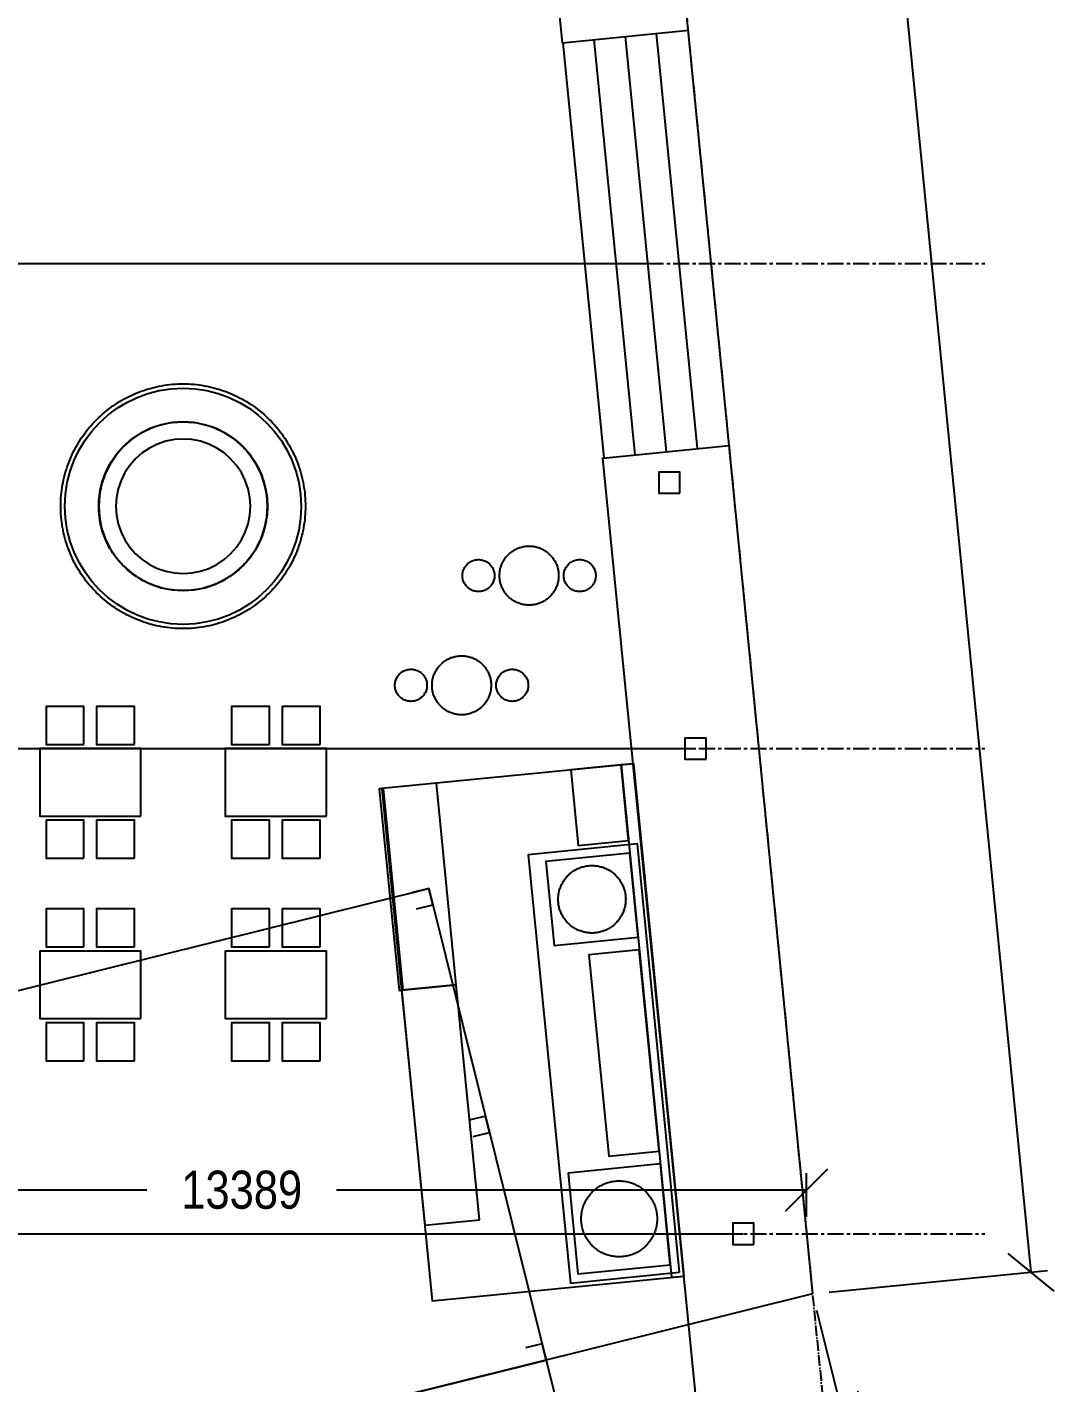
# Model space of a CAD drawing. Header units: millimetres. Extents: x -74219 to 26724, y -11313 to 45223.
# Drawn here: x 4151 to 16319, y 2334 to 18399 of the extents above; entities that cross this region are included whole.
import ezdxf

# ---------------------------------------------------------------- set-up
doc = ezdxf.new("R2010")
doc.units = ezdxf.units.MM
doc.linetypes.add('CENTER', pattern=[5.08, 3.175, -0.635, 0.635, -0.635])
doc.linetypes.add('DASHDOT', pattern=[3.556, 2.54, -0.508, 0, -0.508])
for name, color, linetype in [('SMK-CONTEXT', 8, 'CONTINUOUS'), ('SMK-DIMS', 7, 'CONTINUOUS'), ('SMK-EXIST', 30, 'CONTINUOUS'), ('SMK-GRID', 8, 'CENTER'), ('SMK-LOT', 1, 'DASHDOT'), ('SMK-R2-BBQ', 30, 'Continuous'), ('SMK-R2-FURN', 7, 'Continuous'), ('SMK-R2-ROOF', 34, 'Continuous'), ('SMK-R2-TREE', 3, 'Continuous'), ('SMK-STEPS', 30, 'CONTINUOUS'), ('SMK-ZONE', 3, 'CONTINUOUS')]:
    doc.layers.add(name, color=color, linetype=linetype)
doc.styles.add('OpenSansCondensed-Light', font='OpenSansCondensed-Light.ttf')
doc.dimstyles.new('SMK200', dxfattribs={"dimtxt": 450, "dimasz": 300, "dimexe": 200, "dimexo": 200, "dimgap": 100, "dimtad": 1, "dimdec": 0, "dimtsz": 250, "dimcen": 2.5, "dimazin": 3, "dimtfac": 1, "dimtmove": 0, "dimatfit": 3})

# ---------------------------------------------------------------- blocks, each defined once
blk = doc.blocks.new('_OBLIQUE')
at = {"color": 0, "linetype": 'BYBLOCK'}
blk.add_line((-0.5, -0.5), (0.5, 0.5), dxfattribs=at)
blk = doc.blocks.new('*D12')
for p, q in [((0, 4300), (0, 4820)), ((13389, 4300), (13389, 4820)), ((0, 4620), (5569.5, 4620)), ((7819.5, 4620), (13389, 4620))]:
    blk.add_line(p, q)
at = {"layer": 'Defpoints'}
for p in [(0, 4620), (0, 4100), (13389, 4100)]:
    blk.add_point(p, dxfattribs=at)
at = {"layer": 'SMK-DIMS', "xscale": 500, "yscale": 500}
for p in [(0, 4620), (13389, 4620)]:
    blk.add_blockref('_OBLIQUE', p, dxfattribs=at)
at = {"layer": 'SMK-DIMS', "insert": (6694.5, 4620), "char_height": 450, "attachment_point": 5, "style": 'OpenSansCondensed-Light'}
blk.add_mtext('13389', dxfattribs=at)
blk = doc.blocks.new('*D14')
for p, q in [((9855, 41985), (12443, 42240)), ((12244, 42220), (14035, 24052)), ((14255, 21813), (16046, 3644)), ((13658, 3409), (16245, 3664))]:
    blk.add_line(p, q)
at = {"layer": 'Defpoints'}
for p in [(12244, 42220), (9656, 41965), (13459, 3389)]:
    blk.add_point(p, dxfattribs=at)
at = {"layer": 'SMK-DIMS', "xscale": 500, "yscale": 500, "rotation": -84.37057896927848}
for p in [(12244, 42220), (16046, 3644)]:
    blk.add_blockref('_OBLIQUE', p, dxfattribs=at)
at = {"layer": 'SMK-DIMS', "insert": (14145, 22932), "char_height": 450, "attachment_point": 5, "rotation": 275.6294, "style": 'OpenSansCondensed-Light'}
blk.add_mtext('38763', dxfattribs=at)
blk = doc.blocks.new('*D15')
for p, q in [((13507, 3195), (13869, 1739)), ((8099, 510), (13821, 1934)), ((195, -1456), (5916, -33)), ((-119, -194), (243, -1650))]:
    blk.add_line(p, q)
at = {"layer": 'Defpoints'}
for p in [(13459, 3389), (-168, 0), (195, -1456)]:
    blk.add_point(p, dxfattribs=at)
at = {"layer": 'SMK-DIMS', "xscale": 500, "yscale": 500, "rotation": 13.967659105858573}
for p in [(13821, 1934), (195, -1456)]:
    blk.add_blockref('_OBLIQUE', p, dxfattribs=at)
at = {"layer": 'SMK-DIMS', "insert": (7008, 239), "char_height": 450, "attachment_point": 5, "rotation": 13.9677, "style": 'OpenSansCondensed-Light'}
blk.add_mtext('14041', dxfattribs=at)

msp = doc.modelspace()

# ---------------------------------------------------------------- linework, layer by layer
at = {"layer": 'SMK-CONTEXT'}
msp.add_lwpolyline([(-1343.8, -292.6), (10301.4, 2603.9), (11691.7, -2985.7), (46.5, -5882.3)], dxfattribs=at)
at = {"layer": 'SMK-EXIST'}
for points in [[(11991.6, 18357.5), (10494.1, 18209.8), (8708.1, 36317.6), (8685, 36527.8), (10199.9, 36470.3)], [(13576.5, 2170.8), (12110.4, 1814.2), (10975.2, 13293.1), (12471.5, 13441.4)], [(3088.5, 6745.4), (8911.1, 8193.6), (10301.4, 2603.9), (4478.8, 1155.7)], [(8765.2, 7951.3), (8959.3, 7999.5), (8911.1, 8193.6), (8717, 8145.4)], [(9436.3, 5253.5), (9630.4, 5301.7), (9582.1, 5495.8), (9388, 5447.6)], [(10107.3, 2555.7), (10301.4, 2603.9), (10253.1, 2798), (10059, 2749.8)]]:
    msp.add_lwpolyline(points, dxfattribs=at)
for points in [[(6999.8, 12721.5), (6991.3, 12852), (6965.8, 12980.3), (6923.7, 13104.2), (6865.9, 13221.5), (6793.2, 13330.3), (6706.9, 13428.6), (6608.6, 13514.9), (6499.8, 13587.5), (6382.5, 13645.4), (6258.7, 13687.4), (6130.4, 13713), (5999.8, 13721.5), (5869.3, 13713), (5741, 13687.4), (5617.2, 13645.4), (5499.8, 13587.5), (5391.1, 13514.9), (5292.7, 13428.6), (5206.5, 13330.3), (5133.8, 13221.5), (5076, 13104.2), (5033.9, 12980.3), (5008.4, 12852), (4999.8, 12721.5), (5008.4, 12591), (5033.9, 12462.7), (5076, 12338.8), (5133.8, 12221.5), (5206.5, 12112.7), (5292.7, 12014.4), (5391.1, 11928.2), (5499.8, 11855.5), (5617.2, 11797.6), (5741, 11755.6), (5869.3, 11730.1), (5999.8, 11721.5), (6130.4, 11730.1), (6258.7, 11755.6), (6382.5, 11797.6), (6499.8, 11855.5), (6608.6, 11928.2), (6706.9, 12014.4), (6793.2, 12112.7), (6865.9, 12221.5), (6923.7, 12338.8), (6965.8, 12462.7), (6991.3, 12591)], [(6796.6, 12721.5), (6789.8, 12825.5), (6769.5, 12927.7), (6736, 13026.4), (6689.9, 13119.9), (6632, 13206.6), (6563.2, 13284.9), (6484.9, 13353.6), (6398.2, 13411.5), (6304.7, 13457.6), (6206.1, 13491.1), (6103.8, 13511.5), (5999.8, 13518.3), (5895.8, 13511.5), (5793.6, 13491.1), (5694.9, 13457.6), (5601.4, 13411.5), (5514.8, 13353.6), (5436.4, 13284.9), (5367.7, 13206.6), (5309.8, 13119.9), (5263.7, 13026.4), (5230.2, 12927.7), (5209.9, 12825.5), (5203.1, 12721.5), (5209.9, 12617.5), (5230.2, 12515.3), (5263.7, 12416.6), (5309.8, 12323.1), (5367.7, 12236.5), (5436.4, 12158.1), (5514.8, 12089.4), (5601.4, 12031.5), (5694.9, 11985.4), (5793.6, 11951.9), (5895.8, 11931.5), (5999.8, 11924.7), (6103.8, 11931.5), (6206.1, 11951.9), (6304.7, 11985.4), (6398.2, 12031.5), (6484.9, 12089.4), (6563.2, 12158.1), (6632, 12236.5), (6689.9, 12323.1), (6736, 12416.6), (6769.5, 12515.3), (6789.8, 12617.5)]]:
    msp.add_lwpolyline(points, close=True, dxfattribs=at)
at = {"layer": 'SMK-GRID', "ltscale": 60}
for p, q in [((-14100, 15600), (15500, 15600)), ((-14100, 9850), (15500, 9850)), ((-14100, 4100), (15500, 4100))]:
    msp.add_line(p, q, dxfattribs=at)
at = {"layer": 'SMK-LOT', "ltscale": 50}
msp.add_lwpolyline([(-74219, 45222.9), (9656.2, 41965.1), (14057.3, -2684.6), (118.1, -6151.6), (-2408.5, -1837), (-5432.8, -1692.1), (-9138.8, -3360.4)], dxfattribs=at)
at = {"layer": 'SMK-R2-BBQ'}
for points in [[(11937.8, 3600), (11339.4, 9670.6), (8353.9, 9376.3), (8952.3, 3305.7)], [(11278.5, 8760.2), (11190.2, 9655.9), (10593.1, 9597), (10681.4, 8701.4)], [(11937.8, 3600), (11339.4, 9670.6), (11190.2, 9655.9), (11788.5, 3585.3)], [(8609.2, 6989.8), (8373.8, 9378.3), (8324.1, 9373.4), (8559.5, 6984.9)], [(9236.2, 7051.6), (9000.8, 9440.1), (8353.9, 9376.3), (8589.3, 6987.9)], [(11883.2, 3644.9), (11382.9, 8720.3), (10089.1, 8592.7), (10589.4, 3517.3)], [(11391.3, 7615.8), (11293.2, 8610.9), (10298, 8512.8), (10396.1, 7517.7)], [(11244.6, 8064.3), (11244.4, 8051.2), (11243.8, 8038.1), (11242.7, 8025.1), (11241.2, 8012.1), (11239.3, 7999.1), (11236.9, 7986.3), (11234.2, 7973.5), (11231, 7960.8), (11227.4, 7948.2), (11223.4, 7935.7), (11219, 7923.4), (11214.2, 7911.2), (11209, 7899.2), (11203.4, 7887.4), (11197.4, 7875.7), (11191, 7864.3), (11184.3, 7853.1), (11177.2, 7842.1), (11169.8, 7831.3), (11162, 7820.8), (11153.8, 7810.5), (11145.4, 7800.6), (11136.6, 7790.9), (11127.5, 7781.5), (11118.1, 7772.3), (11108.4, 7763.6), (11098.4, 7755.1), (11088.1, 7747), (11077.6, 7739.2), (11066.9, 7731.7), (11055.9, 7724.6), (11044.6, 7717.9), (11033.2, 7711.5), (11021.5, 7705.5), (11009.7, 7699.9), (10997.7, 7694.7), (10985.5, 7689.9), (10973.2, 7685.5), (10960.7, 7681.5), (10948.2, 7677.9), (10935.5, 7674.7), (10922.7, 7672), (10909.8, 7669.6), (10896.8, 7667.7), (10883.8, 7666.2), (10870.8, 7665.2), (10857.7, 7664.5), (10844.6, 7664.3), (10831.5, 7664.5), (10818.5, 7665.2), (10805.4, 7666.2), (10792.4, 7667.7), (10779.5, 7669.6), (10766.6, 7672), (10753.8, 7674.7), (10741.1, 7677.9), (10728.5, 7681.5), (10716.1, 7685.5), (10703.7, 7689.9), (10691.6, 7694.7), (10679.5, 7699.9), (10667.7, 7705.5), (10656.1, 7711.5), (10644.6, 7717.9), (10633.4, 7724.6), (10622.4, 7731.7), (10611.6, 7739.2), (10601.1, 7747), (10590.9, 7755.1), (10580.9, 7763.6), (10571.2, 7772.3), (10561.8, 7781.5), (10552.7, 7790.9), (10543.9, 7800.6), (10535.4, 7810.5), (10527.3, 7820.8), (10519.5, 7831.3), (10512, 7842.1), (10504.9, 7853.1), (10498.2, 7864.3), (10491.9, 7875.7), (10485.9, 7887.4), (10480.3, 7899.2), (10475.1, 7911.2), (10470.3, 7923.4), (10465.9, 7935.7), (10461.9, 7948.2), (10458.3, 7960.8), (10455.1, 7973.5), (10452.3, 7986.3), (10450, 7999.1), (10448.1, 8012.1), (10446.6, 8025.1), (10445.5, 8038.1), (10444.8, 8051.2), (10444.6, 8064.3), (10444.8, 8077.4), (10445.5, 8090.5), (10446.6, 8103.5), (10448.1, 8116.5), (10450, 8129.5), (10452.3, 8142.3), (10455.1, 8155.1), (10458.3, 8167.8), (10461.9, 8180.4), (10465.9, 8192.9), (10470.3, 8205.2), (10475.1, 8217.4), (10480.3, 8229.4), (10485.9, 8241.2), (10491.9, 8252.9), (10498.2, 8264.3), (10504.9, 8275.5), (10512, 8286.5), (10519.5, 8297.3), (10527.3, 8307.8), (10535.4, 8318.1), (10543.9, 8328), (10552.7, 8337.7), (10561.8, 8347.1), (10571.2, 8356.2), (10580.9, 8365), (10590.9, 8373.5), (10601.1, 8381.6), (10611.6, 8389.4), (10622.4, 8396.9), (10633.4, 8404), (10644.6, 8410.7), (10656.1, 8417.1), (10667.7, 8423), (10679.5, 8428.6), (10691.6, 8433.8), (10703.7, 8438.7), (10716.1, 8443.1), (10728.5, 8447.1), (10741.1, 8450.7), (10753.8, 8453.8), (10766.6, 8456.6), (10779.5, 8459), (10792.4, 8460.9), (10805.4, 8462.4), (10818.5, 8463.4), (10831.5, 8464.1), (10844.6, 8464.3), (10857.7, 8464.1), (10870.8, 8463.4), (10883.8, 8462.4), (10896.8, 8460.9), (10909.8, 8459), (10922.7, 8456.6), (10935.5, 8453.8), (10948.2, 8450.7), (10960.7, 8447.1), (10973.2, 8443.1), (10985.5, 8438.7), (10997.7, 8433.8), (11009.7, 8428.6), (11021.5, 8423), (11033.2, 8417.1), (11044.6, 8410.7), (11055.9, 8404), (11066.9, 8396.9), (11077.6, 8389.4), (11088.1, 8381.6), (11098.4, 8373.5), (11108.4, 8365), (11118.1, 8356.2), (11127.5, 8347.1), (11136.6, 8337.7), (11145.4, 8328), (11153.8, 8318.1), (11162, 8307.8), (11169.8, 8297.3), (11177.2, 8286.5), (11184.3, 8275.5), (11191, 8264.3), (11197.4, 8252.9), (11203.4, 8241.2), (11209, 8229.4), (11214.2, 8217.4), (11219, 8205.2), (11223.4, 8192.9), (11227.4, 8180.4), (11231, 8167.8), (11234.2, 8155.1), (11236.9, 8142.3), (11239.3, 8129.5), (11241.2, 8116.5), (11242.7, 8103.5), (11243.8, 8090.5), (11244.4, 8077.4)], [(11641.4, 5078.1), (11406, 7466.5), (10808.9, 7407.6), (11044.3, 5019.2)], [(9510.9, 4265.1), (9236.2, 7051.6), (8589.3, 6987.9), (8864, 4201.4)], [(11773.8, 3734.6), (11656.1, 4928.8), (10561.4, 4820.9), (10679.1, 3626.7)], [(11617.6, 4277.7), (11617.4, 4263), (11616.7, 4248.3), (11615.5, 4233.6), (11613.8, 4219), (11611.6, 4204.4), (11609, 4189.9), (11605.9, 4175.5), (11602.3, 4161.2), (11598.3, 4147.1), (11593.7, 4133.1), (11588.8, 4119.2), (11583.4, 4105.5), (11577.5, 4092), (11571.2, 4078.7), (11564.5, 4065.6), (11557.3, 4052.7), (11549.8, 4040.1), (11541.8, 4027.7), (11533.4, 4015.6), (11524.6, 4003.8), (11515.5, 3992.2), (11506, 3981), (11496.1, 3970.1), (11485.8, 3959.5), (11475.2, 3949.3), (11464.3, 3939.4), (11453.1, 3929.9), (11441.6, 3920.7), (11429.7, 3911.9), (11417.6, 3903.6), (11405.3, 3895.6), (11392.6, 3888), (11379.8, 3880.9), (11366.7, 3874.1), (11353.3, 3867.8), (11339.8, 3862), (11326.1, 3856.6), (11312.3, 3851.6), (11298.3, 3847.1), (11284.1, 3843.1), (11269.8, 3839.5), (11255.4, 3836.4), (11240.9, 3833.7), (11226.4, 3831.6), (11211.7, 3829.9), (11197.1, 3828.7), (11182.4, 3828), (11167.6, 3827.7), (11152.9, 3828), (11138.2, 3828.7), (11123.5, 3829.9), (11108.9, 3831.6), (11094.3, 3833.7), (11079.8, 3836.4), (11065.4, 3839.5), (11051.2, 3843.1), (11037, 3847.1), (11023, 3851.6), (11009.1, 3856.6), (10995.4, 3862), (10981.9, 3867.8), (10968.6, 3874.1), (10955.5, 3880.9), (10942.6, 3888), (10930, 3895.6), (10917.6, 3903.6), (10905.5, 3911.9), (10893.7, 3920.7), (10882.2, 3929.9), (10870.9, 3939.4), (10860, 3949.3), (10849.4, 3959.5), (10839.2, 3970.1), (10829.3, 3981), (10819.8, 3992.2), (10810.6, 4003.8), (10801.8, 4015.6), (10793.5, 4027.7), (10785.5, 4040.1), (10777.9, 4052.7), (10770.8, 4065.6), (10764, 4078.7), (10757.7, 4092), (10751.9, 4105.5), (10746.5, 4119.2), (10741.5, 4133.1), (10737, 4147.1), (10733, 4161.2), (10729.4, 4175.5), (10726.3, 4189.9), (10723.6, 4204.4), (10721.5, 4219), (10719.8, 4233.6), (10718.6, 4248.3), (10717.9, 4263), (10717.6, 4277.7), (10717.9, 4292.4), (10718.6, 4307.1), (10719.8, 4321.8), (10721.5, 4336.5), (10723.6, 4351), (10726.3, 4365.5), (10729.4, 4379.9), (10733, 4394.2), (10737, 4408.3), (10741.5, 4422.4), (10746.5, 4436.2), (10751.9, 4449.9), (10757.7, 4463.4), (10764, 4476.7), (10770.8, 4489.8), (10777.9, 4502.7), (10785.5, 4515.3), (10793.5, 4527.7), (10801.8, 4539.8), (10810.6, 4551.7), (10819.8, 4563.2), (10829.3, 4574.4), (10839.2, 4585.3), (10849.4, 4595.9), (10860, 4606.2), (10870.9, 4616), (10882.2, 4625.6), (10893.7, 4634.7), (10905.5, 4643.5), (10917.6, 4651.9), (10930, 4659.9), (10942.6, 4667.4), (10955.5, 4674.6), (10968.6, 4681.3), (10981.9, 4687.6), (10995.4, 4693.5), (11009.1, 4698.9), (11023, 4703.8), (11037, 4708.3), (11051.2, 4712.4), (11065.4, 4716), (11079.8, 4719.1), (11094.3, 4721.7), (11108.9, 4723.9), (11123.5, 4725.6), (11138.2, 4726.8), (11152.9, 4727.5), (11167.6, 4727.7), (11182.4, 4727.5), (11197.1, 4726.8), (11211.7, 4725.6), (11226.4, 4723.9), (11240.9, 4721.7), (11255.4, 4719.1), (11269.8, 4716), (11284.1, 4712.4), (11298.3, 4708.3), (11312.3, 4703.8), (11326.1, 4698.9), (11339.8, 4693.5), (11353.3, 4687.6), (11366.7, 4681.3), (11379.8, 4674.6), (11392.6, 4667.4), (11405.3, 4659.9), (11417.6, 4651.9), (11429.7, 4643.5), (11441.6, 4634.7), (11453.1, 4625.6), (11464.3, 4616), (11475.2, 4606.2), (11485.8, 4595.9), (11496.1, 4585.3), (11506, 4574.4), (11515.5, 4563.2), (11524.6, 4551.7), (11533.4, 4539.8), (11541.8, 4527.7), (11549.8, 4515.3), (11557.3, 4502.7), (11564.5, 4489.8), (11571.2, 4476.7), (11577.5, 4463.4), (11583.4, 4449.9), (11588.8, 4436.2), (11593.7, 4422.4), (11598.3, 4408.3), (11602.3, 4394.2), (11605.9, 4379.9), (11609, 4365.5), (11611.6, 4351), (11613.8, 4336.5), (11615.5, 4321.8), (11616.7, 4307.1), (11617.4, 4292.4)]]:
    msp.add_lwpolyline(points, close=True, dxfattribs=at)
at = {"layer": 'SMK-R2-FURN'}
for points in [[(10450, 11900), (10449.8, 11888.5), (10449.3, 11877.1), (10448.3, 11865.7), (10447, 11854.3), (10445.3, 11843), (10443.3, 11831.7), (10440.9, 11820.5), (10438.1, 11809.4), (10434.9, 11798.4), (10431.4, 11787.5), (10427.6, 11776.7), (10423.4, 11766.1), (10418.8, 11755.6), (10413.9, 11745.2), (10408.7, 11735), (10403.1, 11725), (10397.2, 11715.2), (10391, 11705.6), (10384.5, 11696.1), (10377.7, 11686.9), (10370.6, 11678), (10363.1, 11669.2), (10355.5, 11660.7), (10347.5, 11652.5), (10339.3, 11644.5), (10330.8, 11636.9), (10322, 11629.4), (10313.1, 11622.3), (10303.9, 11615.5), (10294.4, 11609), (10284.8, 11602.8), (10275, 11596.9), (10265, 11591.3), (10254.8, 11586.1), (10244.4, 11581.2), (10233.9, 11576.6), (10223.3, 11572.4), (10212.5, 11568.6), (10201.6, 11565.1), (10190.6, 11561.9), (10179.5, 11559.1), (10168.3, 11556.7), (10157, 11554.7), (10145.7, 11553), (10134.3, 11551.7), (10122.9, 11550.7), (10111.5, 11550.2), (10100, 11550), (10088.5, 11550.2), (10077.1, 11550.7), (10065.7, 11551.7), (10054.3, 11553), (10043, 11554.7), (10031.7, 11556.7), (10020.5, 11559.1), (10009.4, 11561.9), (9998.4, 11565.1), (9987.5, 11568.6), (9976.7, 11572.4), (9966.1, 11576.6), (9955.6, 11581.2), (9945.2, 11586.1), (9935, 11591.3), (9925, 11596.9), (9915.2, 11602.8), (9905.6, 11609), (9896.1, 11615.5), (9886.9, 11622.3), (9878, 11629.4), (9869.2, 11636.9), (9860.7, 11644.5), (9852.5, 11652.5), (9844.5, 11660.7), (9836.9, 11669.2), (9829.4, 11678), (9822.3, 11686.9), (9815.5, 11696.1), (9809, 11705.6), (9802.8, 11715.2), (9796.9, 11725), (9791.3, 11735), (9786.1, 11745.2), (9781.2, 11755.6), (9776.6, 11766.1), (9772.4, 11776.7), (9768.6, 11787.5), (9765.1, 11798.4), (9761.9, 11809.4), (9759.1, 11820.5), (9756.7, 11831.7), (9754.7, 11843), (9753, 11854.3), (9751.7, 11865.7), (9750.7, 11877.1), (9750.2, 11888.5), (9750, 11900), (9750.2, 11911.5), (9750.7, 11922.9), (9751.7, 11934.3), (9753, 11945.7), (9754.7, 11957), (9756.7, 11968.3), (9759.1, 11979.5), (9761.9, 11990.6), (9765.1, 12001.6), (9768.6, 12012.5), (9772.4, 12023.3), (9776.6, 12033.9), (9781.2, 12044.4), (9786.1, 12054.8), (9791.3, 12065), (9796.9, 12075), (9802.8, 12084.8), (9809, 12094.4), (9815.5, 12103.9), (9822.3, 12113.1), (9829.4, 12122), (9836.9, 12130.8), (9844.5, 12139.3), (9852.5, 12147.5), (9860.7, 12155.5), (9869.2, 12163.1), (9878, 12170.6), (9886.9, 12177.7), (9896.1, 12184.5), (9905.6, 12191), (9915.2, 12197.2), (9925, 12203.1), (9935, 12208.7), (9945.2, 12213.9), (9955.6, 12218.8), (9966.1, 12223.4), (9976.7, 12227.6), (9987.5, 12231.4), (9998.4, 12234.9), (10009.4, 12238.1), (10020.5, 12240.9), (10031.7, 12243.3), (10043, 12245.3), (10054.3, 12247), (10065.7, 12248.3), (10077.1, 12249.3), (10088.5, 12249.8), (10100, 12250), (10111.5, 12249.8), (10122.9, 12249.3), (10134.3, 12248.3), (10145.7, 12247), (10157, 12245.3), (10168.3, 12243.3), (10179.5, 12240.9), (10190.6, 12238.1), (10201.6, 12234.9), (10212.5, 12231.4), (10223.3, 12227.6), (10233.9, 12223.4), (10244.4, 12218.8), (10254.8, 12213.9), (10265, 12208.7), (10275, 12203.1), (10284.8, 12197.2), (10294.4, 12191), (10303.9, 12184.5), (10313.1, 12177.7), (10322, 12170.6), (10330.8, 12163.1), (10339.3, 12155.5), (10347.5, 12147.5), (10355.5, 12139.3), (10363.1, 12130.8), (10370.6, 12122), (10377.7, 12113.1), (10384.5, 12103.9), (10391, 12094.4), (10397.2, 12084.8), (10403.1, 12075), (10408.7, 12065), (10413.9, 12054.8), (10418.8, 12044.4), (10423.4, 12033.9), (10427.6, 12023.3), (10431.4, 12012.5), (10434.9, 12001.6), (10438.1, 11990.6), (10440.9, 11979.5), (10443.3, 11968.3), (10445.3, 11957), (10447, 11945.7), (10448.3, 11934.3), (10449.3, 11922.9), (10449.8, 11911.5)], [(9690, 11900), (9689.6, 11887.6), (9688.4, 11875.2), (9686.3, 11862.9), (9683.5, 11850.8), (9679.9, 11838.9), (9675.5, 11827.3), (9670.4, 11816), (9664.5, 11805), (9658, 11794.4), (9650.7, 11784.3), (9642.8, 11774.7), (9634.4, 11765.6), (9625.3, 11757.2), (9615.7, 11749.3), (9605.6, 11742), (9595, 11735.5), (9584, 11729.6), (9572.7, 11724.5), (9561.1, 11720.1), (9549.2, 11716.5), (9537.1, 11713.7), (9524.8, 11711.6), (9512.4, 11710.4), (9500, 11710), (9487.6, 11710.4), (9475.2, 11711.6), (9462.9, 11713.7), (9450.8, 11716.5), (9438.9, 11720.1), (9427.3, 11724.5), (9416, 11729.6), (9405, 11735.5), (9394.4, 11742), (9384.3, 11749.3), (9374.7, 11757.2), (9365.6, 11765.6), (9357.2, 11774.7), (9349.3, 11784.3), (9342, 11794.4), (9335.5, 11805), (9329.6, 11816), (9324.5, 11827.3), (9320.1, 11838.9), (9316.5, 11850.8), (9313.7, 11862.9), (9311.6, 11875.2), (9310.4, 11887.6), (9310, 11900), (9310.4, 11912.4), (9311.6, 11924.8), (9313.7, 11937.1), (9316.5, 11949.2), (9320.1, 11961.1), (9324.5, 11972.7), (9329.6, 11984), (9335.5, 11995), (9342, 12005.6), (9349.3, 12015.7), (9357.2, 12025.3), (9365.6, 12034.4), (9374.7, 12042.8), (9384.3, 12050.7), (9394.4, 12058), (9405, 12064.5), (9416, 12070.4), (9427.3, 12075.5), (9438.9, 12079.9), (9450.8, 12083.5), (9462.9, 12086.3), (9475.2, 12088.4), (9487.6, 12089.6), (9500, 12090), (9512.4, 12089.6), (9524.8, 12088.4), (9537.1, 12086.3), (9549.2, 12083.5), (9561.1, 12079.9), (9572.7, 12075.5), (9584, 12070.4), (9595, 12064.5), (9605.6, 12058), (9615.7, 12050.7), (9625.3, 12042.8), (9634.4, 12034.4), (9642.8, 12025.3), (9650.7, 12015.7), (9658, 12005.6), (9664.5, 11995), (9670.4, 11984), (9675.5, 11972.7), (9679.9, 11961.1), (9683.5, 11949.2), (9686.3, 11937.1), (9688.4, 11924.8), (9689.6, 11912.4)], [(10890, 11900), (10889.6, 11887.6), (10888.4, 11875.2), (10886.3, 11862.9), (10883.5, 11850.8), (10879.9, 11838.9), (10875.5, 11827.3), (10870.4, 11816), (10864.5, 11805), (10858, 11794.4), (10850.7, 11784.3), (10842.8, 11774.7), (10834.4, 11765.6), (10825.3, 11757.2), (10815.7, 11749.3), (10805.6, 11742), (10795, 11735.5), (10784, 11729.6), (10772.7, 11724.5), (10761.1, 11720.1), (10749.2, 11716.5), (10737.1, 11713.7), (10724.8, 11711.6), (10712.4, 11710.4), (10700, 11710), (10687.6, 11710.4), (10675.2, 11711.6), (10662.9, 11713.7), (10650.8, 11716.5), (10638.9, 11720.1), (10627.3, 11724.5), (10616, 11729.6), (10605, 11735.5), (10594.4, 11742), (10584.3, 11749.3), (10574.7, 11757.2), (10565.6, 11765.6), (10557.2, 11774.7), (10549.3, 11784.3), (10542, 11794.4), (10535.5, 11805), (10529.6, 11816), (10524.5, 11827.3), (10520.1, 11838.9), (10516.5, 11850.8), (10513.7, 11862.9), (10511.6, 11875.2), (10510.4, 11887.6), (10510, 11900), (10510.4, 11912.4), (10511.6, 11924.8), (10513.7, 11937.1), (10516.5, 11949.2), (10520.1, 11961.1), (10524.5, 11972.7), (10529.6, 11984), (10535.5, 11995), (10542, 12005.6), (10549.3, 12015.7), (10557.2, 12025.3), (10565.6, 12034.4), (10574.7, 12042.8), (10584.3, 12050.7), (10594.4, 12058), (10605, 12064.5), (10616, 12070.4), (10627.3, 12075.5), (10638.9, 12079.9), (10650.8, 12083.5), (10662.9, 12086.3), (10675.2, 12088.4), (10687.6, 12089.6), (10700, 12090), (10712.4, 12089.6), (10724.8, 12088.4), (10737.1, 12086.3), (10749.2, 12083.5), (10761.1, 12079.9), (10772.7, 12075.5), (10784, 12070.4), (10795, 12064.5), (10805.6, 12058), (10815.7, 12050.7), (10825.3, 12042.8), (10834.4, 12034.4), (10842.8, 12025.3), (10850.7, 12015.7), (10858, 12005.6), (10864.5, 11995), (10870.4, 11984), (10875.5, 11972.7), (10879.9, 11961.1), (10883.5, 11949.2), (10886.3, 11937.1), (10888.4, 11924.8), (10889.6, 11912.4)], [(9650, 10600), (9649.8, 10588.5), (9649.3, 10577.1), (9648.3, 10565.7), (9647, 10554.3), (9645.3, 10543), (9643.3, 10531.7), (9640.9, 10520.5), (9638.1, 10509.4), (9634.9, 10498.4), (9631.4, 10487.5), (9627.6, 10476.7), (9623.4, 10466.1), (9618.8, 10455.6), (9613.9, 10445.2), (9608.7, 10435), (9603.1, 10425), (9597.2, 10415.2), (9591, 10405.6), (9584.5, 10396.1), (9577.7, 10386.9), (9570.6, 10378), (9563.1, 10369.2), (9555.5, 10360.7), (9547.5, 10352.5), (9539.3, 10344.5), (9530.8, 10336.9), (9522, 10329.4), (9513.1, 10322.3), (9503.9, 10315.5), (9494.4, 10309), (9484.8, 10302.8), (9475, 10296.9), (9465, 10291.3), (9454.8, 10286.1), (9444.4, 10281.2), (9433.9, 10276.6), (9423.3, 10272.4), (9412.5, 10268.6), (9401.6, 10265.1), (9390.6, 10261.9), (9379.5, 10259.1), (9368.3, 10256.7), (9357, 10254.7), (9345.7, 10253), (9334.3, 10251.7), (9322.9, 10250.7), (9311.5, 10250.2), (9300, 10250), (9288.5, 10250.2), (9277.1, 10250.7), (9265.7, 10251.7), (9254.3, 10253), (9243, 10254.7), (9231.7, 10256.7), (9220.5, 10259.1), (9209.4, 10261.9), (9198.4, 10265.1), (9187.5, 10268.6), (9176.7, 10272.4), (9166.1, 10276.6), (9155.6, 10281.2), (9145.2, 10286.1), (9135, 10291.3), (9125, 10296.9), (9115.2, 10302.8), (9105.6, 10309), (9096.1, 10315.5), (9086.9, 10322.3), (9078, 10329.4), (9069.2, 10336.9), (9060.7, 10344.5), (9052.5, 10352.5), (9044.5, 10360.7), (9036.9, 10369.2), (9029.4, 10378), (9022.3, 10386.9), (9015.5, 10396.1), (9009, 10405.6), (9002.8, 10415.2), (8996.9, 10425), (8991.3, 10435), (8986.1, 10445.2), (8981.2, 10455.6), (8976.6, 10466.1), (8972.4, 10476.7), (8968.6, 10487.5), (8965.1, 10498.4), (8961.9, 10509.4), (8959.1, 10520.5), (8956.7, 10531.7), (8954.7, 10543), (8953, 10554.3), (8951.7, 10565.7), (8950.7, 10577.1), (8950.2, 10588.5), (8950, 10600), (8950.2, 10611.5), (8950.7, 10622.9), (8951.7, 10634.3), (8953, 10645.7), (8954.7, 10657), (8956.7, 10668.3), (8959.1, 10679.5), (8961.9, 10690.6), (8965.1, 10701.6), (8968.6, 10712.5), (8972.4, 10723.3), (8976.6, 10733.9), (8981.2, 10744.4), (8986.1, 10754.8), (8991.3, 10765), (8996.9, 10775), (9002.8, 10784.8), (9009, 10794.4), (9015.5, 10803.9), (9022.3, 10813.1), (9029.4, 10822), (9036.9, 10830.8), (9044.5, 10839.3), (9052.5, 10847.5), (9060.7, 10855.5), (9069.2, 10863.1), (9078, 10870.6), (9086.9, 10877.7), (9096.1, 10884.5), (9105.6, 10891), (9115.2, 10897.2), (9125, 10903.1), (9135, 10908.7), (9145.2, 10913.9), (9155.6, 10918.8), (9166.1, 10923.4), (9176.7, 10927.6), (9187.5, 10931.4), (9198.4, 10934.9), (9209.4, 10938.1), (9220.5, 10940.9), (9231.7, 10943.3), (9243, 10945.3), (9254.3, 10947), (9265.7, 10948.3), (9277.1, 10949.3), (9288.5, 10949.8), (9300, 10950), (9311.5, 10949.8), (9322.9, 10949.3), (9334.3, 10948.3), (9345.7, 10947), (9357, 10945.3), (9368.3, 10943.3), (9379.5, 10940.9), (9390.6, 10938.1), (9401.6, 10934.9), (9412.5, 10931.4), (9423.3, 10927.6), (9433.9, 10923.4), (9444.4, 10918.8), (9454.8, 10913.9), (9465, 10908.7), (9475, 10903.1), (9484.8, 10897.2), (9494.4, 10891), (9503.9, 10884.5), (9513.1, 10877.7), (9522, 10870.6), (9530.8, 10863.1), (9539.3, 10855.5), (9547.5, 10847.5), (9555.5, 10839.3), (9563.1, 10830.8), (9570.6, 10822), (9577.7, 10813.1), (9584.5, 10803.9), (9591, 10794.4), (9597.2, 10784.8), (9603.1, 10775), (9608.7, 10765), (9613.9, 10754.8), (9618.8, 10744.4), (9623.4, 10733.9), (9627.6, 10723.3), (9631.4, 10712.5), (9634.9, 10701.6), (9638.1, 10690.6), (9640.9, 10679.5), (9643.3, 10668.3), (9645.3, 10657), (9647, 10645.7), (9648.3, 10634.3), (9649.3, 10622.9), (9649.8, 10611.5)], [(8890, 10600), (8889.6, 10587.6), (8888.4, 10575.2), (8886.3, 10562.9), (8883.5, 10550.8), (8879.9, 10538.9), (8875.5, 10527.3), (8870.4, 10516), (8864.5, 10505), (8858, 10494.4), (8850.7, 10484.3), (8842.8, 10474.7), (8834.4, 10465.6), (8825.3, 10457.2), (8815.7, 10449.3), (8805.6, 10442), (8795, 10435.5), (8784, 10429.6), (8772.7, 10424.5), (8761.1, 10420.1), (8749.2, 10416.5), (8737.1, 10413.7), (8724.8, 10411.6), (8712.4, 10410.4), (8700, 10410), (8687.6, 10410.4), (8675.2, 10411.6), (8662.9, 10413.7), (8650.8, 10416.5), (8638.9, 10420.1), (8627.3, 10424.5), (8616, 10429.6), (8605, 10435.5), (8594.4, 10442), (8584.3, 10449.3), (8574.7, 10457.2), (8565.6, 10465.6), (8557.2, 10474.7), (8549.3, 10484.3), (8542, 10494.4), (8535.5, 10505), (8529.6, 10516), (8524.5, 10527.3), (8520.1, 10538.9), (8516.5, 10550.8), (8513.7, 10562.9), (8511.6, 10575.2), (8510.4, 10587.6), (8510, 10600), (8510.4, 10612.4), (8511.6, 10624.8), (8513.7, 10637.1), (8516.5, 10649.2), (8520.1, 10661.1), (8524.5, 10672.7), (8529.6, 10684), (8535.5, 10695), (8542, 10705.6), (8549.3, 10715.7), (8557.2, 10725.3), (8565.6, 10734.4), (8574.7, 10742.8), (8584.3, 10750.7), (8594.4, 10758), (8605, 10764.5), (8616, 10770.4), (8627.3, 10775.5), (8638.9, 10779.9), (8650.8, 10783.5), (8662.9, 10786.3), (8675.2, 10788.4), (8687.6, 10789.6), (8700, 10790), (8712.4, 10789.6), (8724.8, 10788.4), (8737.1, 10786.3), (8749.2, 10783.5), (8761.1, 10779.9), (8772.7, 10775.5), (8784, 10770.4), (8795, 10764.5), (8805.6, 10758), (8815.7, 10750.7), (8825.3, 10742.8), (8834.4, 10734.4), (8842.8, 10725.3), (8850.7, 10715.7), (8858, 10705.6), (8864.5, 10695), (8870.4, 10684), (8875.5, 10672.7), (8879.9, 10661.1), (8883.5, 10649.2), (8886.3, 10637.1), (8888.4, 10624.8), (8889.6, 10612.4)], [(10090, 10600), (10089.6, 10587.6), (10088.4, 10575.2), (10086.3, 10562.9), (10083.5, 10550.8), (10079.9, 10538.9), (10075.5, 10527.3), (10070.4, 10516), (10064.5, 10505), (10058, 10494.4), (10050.7, 10484.3), (10042.8, 10474.7), (10034.4, 10465.6), (10025.3, 10457.2), (10015.7, 10449.3), (10005.6, 10442), (9995, 10435.5), (9984, 10429.6), (9972.7, 10424.5), (9961.1, 10420.1), (9949.2, 10416.5), (9937.1, 10413.7), (9924.8, 10411.6), (9912.4, 10410.4), (9900, 10410), (9887.6, 10410.4), (9875.2, 10411.6), (9862.9, 10413.7), (9850.8, 10416.5), (9838.9, 10420.1), (9827.3, 10424.5), (9816, 10429.6), (9805, 10435.5), (9794.4, 10442), (9784.3, 10449.3), (9774.7, 10457.2), (9765.6, 10465.6), (9757.2, 10474.7), (9749.3, 10484.3), (9742, 10494.4), (9735.5, 10505), (9729.6, 10516), (9724.5, 10527.3), (9720.1, 10538.9), (9716.5, 10550.8), (9713.7, 10562.9), (9711.6, 10575.2), (9710.4, 10587.6), (9710, 10600), (9710.4, 10612.4), (9711.6, 10624.8), (9713.7, 10637.1), (9716.5, 10649.2), (9720.1, 10661.1), (9724.5, 10672.7), (9729.6, 10684), (9735.5, 10695), (9742, 10705.6), (9749.3, 10715.7), (9757.2, 10725.3), (9765.6, 10734.4), (9774.7, 10742.8), (9784.3, 10750.7), (9794.4, 10758), (9805, 10764.5), (9816, 10770.4), (9827.3, 10775.5), (9838.9, 10779.9), (9850.8, 10783.5), (9862.9, 10786.3), (9875.2, 10788.4), (9887.6, 10789.6), (9900, 10790), (9912.4, 10789.6), (9924.8, 10788.4), (9937.1, 10786.3), (9949.2, 10783.5), (9961.1, 10779.9), (9972.7, 10775.5), (9984, 10770.4), (9995, 10764.5), (10005.6, 10758), (10015.7, 10750.7), (10025.3, 10742.8), (10034.4, 10734.4), (10042.8, 10725.3), (10050.7, 10715.7), (10058, 10705.6), (10064.5, 10695), (10070.4, 10684), (10075.5, 10672.7), (10079.9, 10661.1), (10083.5, 10649.2), (10086.3, 10637.1), (10088.4, 10624.8), (10089.6, 10612.4)], [(4825, 9900), (4825, 10350), (4375, 10350), (4375, 9900)], [(5425, 9900), (5425, 10350), (4975, 10350), (4975, 9900)], [(7025, 9900), (7025, 10350), (6575, 10350), (6575, 9900)], [(7625, 9900), (7625, 10350), (7175, 10350), (7175, 9900)], [(5500, 9050), (5500, 9850), (4300, 9850), (4300, 9050)], [(7700, 9050), (7700, 9850), (6500, 9850), (6500, 9050)], [(4825, 8550), (4825, 9000), (4375, 9000), (4375, 8550)], [(5425, 8550), (5425, 9000), (4975, 9000), (4975, 8550)], [(7025, 8550), (7025, 9000), (6575, 9000), (6575, 8550)], [(7625, 8550), (7625, 9000), (7175, 9000), (7175, 8550)], [(4825, 7500), (4825, 7950), (4375, 7950), (4375, 7500)], [(5425, 7500), (5425, 7950), (4975, 7950), (4975, 7500)], [(7025, 7500), (7025, 7950), (6575, 7950), (6575, 7500)], [(7625, 7500), (7625, 7950), (7175, 7950), (7175, 7500)], [(5500, 6650), (5500, 7450), (4300, 7450), (4300, 6650)], [(7700, 6650), (7700, 7450), (6500, 7450), (6500, 6650)], [(4825, 6150), (4825, 6600), (4375, 6600), (4375, 6150)], [(5425, 6150), (5425, 6600), (4975, 6600), (4975, 6150)], [(7025, 6150), (7025, 6600), (6575, 6600), (6575, 6150)], [(7625, 6150), (7625, 6600), (7175, 6600), (7175, 6150)]]:
    msp.add_lwpolyline(points, close=True, dxfattribs=at)
at = {"layer": 'SMK-R2-ROOF'}
for p, q in [((0, 15600), (11505, 15600)), ((0, 9850), (12071.8, 9850)), ((0, 4100), (12638.5, 4100))]:
    msp.add_line(p, q, dxfattribs=at)
for points in [[(11886.3, 12875), (11886.3, 13125), (11636.3, 13125), (11636.3, 12875)], [(12196.8, 9725), (12196.8, 9975), (11946.8, 9975), (11946.8, 9725)], [(12763.5, 3975), (12763.5, 4225), (12513.5, 4225), (12513.5, 3975)]]:
    msp.add_lwpolyline(points, close=True, dxfattribs=at)
msp.add_circle((5999, 12722), 1400, dxfattribs=at)
at = {"layer": 'SMK-R2-TREE'}
for points in [[(7448.7, 12690.4), (7447.6, 12658.8), (7445.9, 12627.2), (7443.5, 12595.6), (7440.4, 12564.1), (7436.6, 12532.7), (7432.1, 12501.4), (7427, 12470.2), (7421.1, 12439.1), (7414.6, 12408.2), (7407.4, 12377.4), (7399.6, 12346.7), (7391.1, 12316.2), (7381.9, 12286), (7372, 12255.9), (7361.6, 12226.1), (7350.4, 12196.5), (7338.6, 12167.1), (7326.2, 12138), (7313.1, 12109.2), (7299.5, 12080.7), (7285.2, 12052.5), (7270.3, 12024.6), (7254.7, 11997), (7238.6, 11969.8), (7221.9, 11942.9), (7204.6, 11916.4), (7186.8, 11890.3), (7168.3, 11864.6), (7149.4, 11839.3), (7129.8, 11814.4), (7109.8, 11790), (7089.2, 11765.9), (7068.1, 11742.4), (7046.4, 11719.3), (7024.3, 11696.7), (7001.7, 11674.6), (6978.6, 11652.9), (6955.1, 11631.8), (6931, 11611.2), (6906.6, 11591.2), (6881.7, 11571.6), (6856.4, 11552.7), (6830.7, 11534.2), (6804.6, 11516.4), (6778.1, 11499.1), (6751.2, 11482.4), (6724, 11466.3), (6696.4, 11450.7), (6668.5, 11435.8), (6640.3, 11421.5), (6611.8, 11407.9), (6583, 11394.8), (6553.9, 11382.4), (6524.5, 11370.6), (6494.9, 11359.4), (6465.1, 11349), (6435, 11339.1), (6404.8, 11329.9), (6374.3, 11321.4), (6343.6, 11313.6), (6312.8, 11306.4), (6281.9, 11299.9), (6250.8, 11294), (6219.6, 11288.9), (6188.3, 11284.4), (6156.9, 11280.6), (6125.4, 11277.5), (6093.8, 11275.1), (6062.2, 11273.4), (6030.6, 11272.3), (5999, 11272), (5967.4, 11272.3), (5935.8, 11273.4), (5904.2, 11275.1), (5872.6, 11277.5), (5841.1, 11280.6), (5809.7, 11284.4), (5778.4, 11288.9), (5747.2, 11294), (5716.1, 11299.9), (5685.2, 11306.4), (5654.4, 11313.6), (5623.7, 11321.4), (5593.2, 11329.9), (5563, 11339.1), (5532.9, 11349), (5503.1, 11359.4), (5473.5, 11370.6), (5444.1, 11382.4), (5415, 11394.8), (5386.2, 11407.9), (5357.7, 11421.5), (5329.5, 11435.8), (5301.6, 11450.7), (5274, 11466.3), (5246.8, 11482.4), (5219.9, 11499.1), (5193.4, 11516.4), (5167.3, 11534.2), (5141.6, 11552.7), (5116.3, 11571.6), (5091.4, 11591.2), (5067, 11611.2), (5042.9, 11631.8), (5019.4, 11652.9), (4996.3, 11674.6), (4973.7, 11696.7), (4951.6, 11719.3), (4929.9, 11742.4), (4908.8, 11765.9), (4888.2, 11790), (4868.2, 11814.4), (4848.6, 11839.3), (4829.7, 11864.6), (4811.2, 11890.3), (4793.4, 11916.4), (4776.1, 11942.9), (4759.4, 11969.8), (4743.3, 11997), (4727.7, 12024.6), (4712.8, 12052.5), (4698.5, 12080.7), (4684.9, 12109.2), (4671.8, 12138), (4659.4, 12167.1), (4647.6, 12196.5), (4636.4, 12226.1), (4626, 12255.9), (4616.1, 12286), (4606.9, 12316.2), (4598.4, 12346.7), (4590.6, 12377.4), (4583.4, 12408.2), (4576.9, 12439.1), (4571, 12470.2), (4565.9, 12501.4), (4561.4, 12532.7), (4557.6, 12564.1), (4554.5, 12595.6), (4552.1, 12627.2), (4550.4, 12658.8), (4549.3, 12690.4), (4549, 12722), (4549.3, 12753.6), (4550.4, 12785.2), (4552.1, 12816.8), (4554.5, 12848.4), (4557.6, 12879.9), (4561.4, 12911.3), (4565.9, 12942.6), (4571, 12973.8), (4576.9, 13004.9), (4583.4, 13035.8), (4590.6, 13066.6), (4598.4, 13097.3), (4606.9, 13127.8), (4616.1, 13158), (4626, 13188.1), (4636.4, 13217.9), (4647.6, 13247.5), (4659.4, 13276.9), (4671.8, 13306), (4684.9, 13334.8), (4698.5, 13363.3), (4712.8, 13391.5), (4727.7, 13419.4), (4743.3, 13447), (4759.4, 13474.2), (4776.1, 13501.1), (4793.4, 13527.6), (4811.2, 13553.7), (4829.7, 13579.4), (4848.6, 13604.7), (4868.2, 13629.6), (4888.2, 13654), (4908.8, 13678.1), (4929.9, 13701.6), (4951.6, 13724.7), (4973.7, 13747.3), (4996.3, 13769.4), (5019.4, 13791.1), (5042.9, 13812.2), (5067, 13832.8), (5091.4, 13852.8), (5116.3, 13872.4), (5141.6, 13891.3), (5167.3, 13909.8), (5193.4, 13927.6), (5219.9, 13944.9), (5246.8, 13961.6), (5274, 13977.7), (5301.6, 13993.3), (5329.5, 14008.2), (5357.7, 14022.5), (5386.2, 14036.1), (5415, 14049.2), (5444.1, 14061.6), (5473.5, 14073.4), (5503.1, 14084.6), (5532.9, 14095), (5563, 14104.9), (5593.2, 14114.1), (5623.7, 14122.6), (5654.4, 14130.4), (5685.2, 14137.6), (5716.1, 14144.1), (5747.2, 14150), (5778.4, 14155.1), (5809.7, 14159.6), (5841.1, 14163.4), (5872.6, 14166.5), (5904.2, 14168.9), (5935.8, 14170.6), (5967.4, 14171.7), (5999, 14172), (6030.6, 14171.7), (6062.2, 14170.6), (6093.8, 14168.9), (6125.4, 14166.5), (6156.9, 14163.4), (6188.3, 14159.6), (6219.6, 14155.1), (6250.8, 14150), (6281.9, 14144.1), (6312.8, 14137.6), (6343.6, 14130.4), (6374.3, 14122.6), (6404.8, 14114.1), (6435, 14104.9), (6465.1, 14095), (6494.9, 14084.6), (6524.5, 14073.4), (6553.9, 14061.6), (6583, 14049.2), (6611.8, 14036.1), (6640.3, 14022.5), (6668.5, 14008.2), (6696.4, 13993.3), (6724, 13977.7), (6751.2, 13961.6), (6778.1, 13944.9), (6804.6, 13927.6), (6830.7, 13909.8), (6856.4, 13891.3), (6881.7, 13872.4), (6906.6, 13852.8), (6931, 13832.8), (6955.1, 13812.2), (6978.6, 13791.1), (7001.7, 13769.4), (7024.3, 13747.3), (7046.4, 13724.7), (7068.1, 13701.6), (7089.2, 13678.1), (7109.8, 13654), (7129.8, 13629.6), (7149.4, 13604.7), (7168.3, 13579.4), (7186.8, 13553.7), (7204.6, 13527.6), (7221.9, 13501.1), (7238.6, 13474.2), (7254.7, 13447), (7270.3, 13419.4), (7285.2, 13391.5), (7299.5, 13363.3), (7313.1, 13334.8), (7326.2, 13306), (7338.6, 13276.9), (7350.4, 13247.5), (7361.6, 13217.9), (7372, 13188.1), (7381.9, 13158), (7391.1, 13127.8), (7399.6, 13097.3), (7407.4, 13066.6), (7414.6, 13035.8), (7421.1, 13004.9), (7427, 12973.8), (7432.1, 12942.6), (7436.6, 12911.3), (7440.4, 12879.9), (7443.5, 12848.4), (7445.9, 12816.8), (7447.6, 12785.2), (7448.7, 12753.6), (7449, 12722)], [(6999, 12722), (6998.5, 12689.3), (6996.9, 12656.6), (6994.2, 12624), (6990.4, 12591.5), (6985.6, 12559.1), (6979.8, 12526.9), (6972.9, 12494.9), (6964.9, 12463.2), (6955.9, 12431.7), (6945.9, 12400.6), (6934.9, 12369.7), (6922.9, 12339.3), (6909.9, 12309.3), (6895.9, 12279.7), (6880.9, 12250.6), (6865, 12222), (6848.2, 12193.9), (6830.5, 12166.4), (6811.8, 12139.5), (6792.4, 12113.2), (6772, 12087.6), (6750.8, 12062.7), (6728.9, 12038.4), (6706.1, 12014.9), (6682.6, 11992.1), (6658.3, 11970.2), (6633.4, 11949), (6607.8, 11928.6), (6581.5, 11909.2), (6554.6, 11890.5), (6527.1, 11872.8), (6499, 11856), (6470.4, 11840.1), (6441.3, 11825.1), (6411.7, 11811.1), (6381.7, 11798.1), (6351.3, 11786.1), (6320.4, 11775.1), (6289.3, 11765.1), (6257.8, 11756.1), (6226.1, 11748.1), (6194.1, 11741.2), (6161.9, 11735.4), (6129.5, 11730.6), (6097, 11726.8), (6064.4, 11724.1), (6031.7, 11722.5), (5999, 11722), (5966.3, 11722.5), (5933.6, 11724.1), (5901, 11726.8), (5868.5, 11730.6), (5836.1, 11735.4), (5803.9, 11741.2), (5771.9, 11748.1), (5740.2, 11756.1), (5708.7, 11765.1), (5677.6, 11775.1), (5646.7, 11786.1), (5616.3, 11798.1), (5586.3, 11811.1), (5556.7, 11825.1), (5527.6, 11840.1), (5499, 11856), (5470.9, 11872.8), (5443.4, 11890.5), (5416.5, 11909.2), (5390.2, 11928.6), (5364.6, 11949), (5339.7, 11970.2), (5315.4, 11992.1), (5291.9, 12014.9), (5269.1, 12038.4), (5247.2, 12062.7), (5226, 12087.6), (5205.6, 12113.2), (5186.2, 12139.5), (5167.5, 12166.4), (5149.8, 12193.9), (5133, 12222), (5117.1, 12250.6), (5102.1, 12279.7), (5088.1, 12309.3), (5075.1, 12339.3), (5063.1, 12369.7), (5052.1, 12400.6), (5042.1, 12431.7), (5033.1, 12463.2), (5025.1, 12494.9), (5018.2, 12526.9), (5012.4, 12559.1), (5007.6, 12591.5), (5003.8, 12624), (5001.1, 12656.6), (4999.5, 12689.3), (4999, 12722), (4999.5, 12754.7), (5001.1, 12787.4), (5003.8, 12820), (5007.6, 12852.5), (5012.4, 12884.9), (5018.2, 12917.1), (5025.1, 12949.1), (5033.1, 12980.8), (5042.1, 13012.3), (5052.1, 13043.4), (5063.1, 13074.3), (5075.1, 13104.7), (5088.1, 13134.7), (5102.1, 13164.3), (5117.1, 13193.4), (5133, 13222), (5149.8, 13250.1), (5167.5, 13277.6), (5186.2, 13304.5), (5205.6, 13330.8), (5226, 13356.4), (5247.2, 13381.3), (5269.1, 13405.6), (5291.9, 13429.1), (5315.4, 13451.9), (5339.7, 13473.8), (5364.6, 13495), (5390.2, 13515.4), (5416.5, 13534.8), (5443.4, 13553.5), (5470.9, 13571.2), (5499, 13588), (5527.6, 13603.9), (5556.7, 13618.9), (5586.3, 13632.9), (5616.3, 13645.9), (5646.7, 13657.9), (5677.6, 13668.9), (5708.7, 13678.9), (5740.2, 13687.9), (5771.9, 13695.9), (5803.9, 13702.8), (5836.1, 13708.6), (5868.5, 13713.4), (5901, 13717.2), (5933.6, 13719.9), (5966.3, 13721.5), (5999, 13722), (6031.7, 13721.5), (6064.4, 13719.9), (6097, 13717.2), (6129.5, 13713.4), (6161.9, 13708.6), (6194.1, 13702.8), (6226.1, 13695.9), (6257.8, 13687.9), (6289.3, 13678.9), (6320.4, 13668.9), (6351.3, 13657.9), (6381.7, 13645.9), (6411.7, 13632.9), (6441.3, 13618.9), (6470.4, 13603.9), (6499, 13588), (6527.1, 13571.2), (6554.6, 13553.5), (6581.5, 13534.8), (6607.8, 13515.4), (6633.4, 13495), (6658.3, 13473.8), (6682.6, 13451.9), (6706.1, 13429.1), (6728.9, 13405.6), (6750.8, 13381.3), (6772, 13356.4), (6792.4, 13330.8), (6811.8, 13304.5), (6830.5, 13277.6), (6848.2, 13250.1), (6865, 13222), (6880.9, 13193.4), (6895.9, 13164.3), (6909.9, 13134.7), (6922.9, 13104.7), (6934.9, 13074.3), (6945.9, 13043.4), (6955.9, 13012.3), (6964.9, 12980.8), (6972.9, 12949.1), (6979.8, 12917.1), (6985.6, 12884.9), (6990.4, 12852.5), (6994.2, 12820), (6996.9, 12787.4), (6998.5, 12754.7)]]:
    msp.add_lwpolyline(points, close=True, dxfattribs=at)
at = {"layer": 'SMK-STEPS'}
for points in [[(12097.4, 13404.3), (11611.7, 18323.8)], [(10988.1, 13294.8), (10502.4, 18214.2)], [(11357.9, 13331.3), (10872.2, 18250.8)], [(11727.6, 13367.8), (11242, 18287.3)]]:
    msp.add_lwpolyline(points, dxfattribs=at)
at = {"layer": 'SMK-ZONE'}
msp.add_lwpolyline([(0, 42340.2), (9656.2, 41965.1), (13458.6, 3389.2), (-167.5, 0), (-7250, 0), (-7250, 4100), (0, 4100)], close=True, dxfattribs=at)

# ---------------------------------------------------------------- dimensions: what is measured, and where the dimension line sits
at = {"layer": 'SMK-DIMS'}
for base, p1, angle, picture, middle in [((12243.7, 42220.1), (9656.2, 41965.1), 275.62942, '*D14', (14144.9, 22932.2)), ((194.6, -1455.6), (-167.5, 0), 13.96766, '*D15', (7007.6, 239))]:
    dim = msp.add_linear_dim(base=base, p1=p1, p2=(13458.6, 3389.2), angle=angle, dimstyle='SMK200', dxfattribs=at)
    dim.commit()
    dim.dimension.update_dxf_attribs({"geometry": picture, "text_midpoint": middle})
dim = msp.add_linear_dim(base=(0, 4620), p1=(0, 4100), p2=(13389, 4100), dimstyle='SMK200', dxfattribs=at)
dim.commit()
dim.dimension.update_dxf_attribs({"geometry": '*D12', "text_midpoint": (6694.5, 4620)})

doc.saveas('drawing.dxf')
